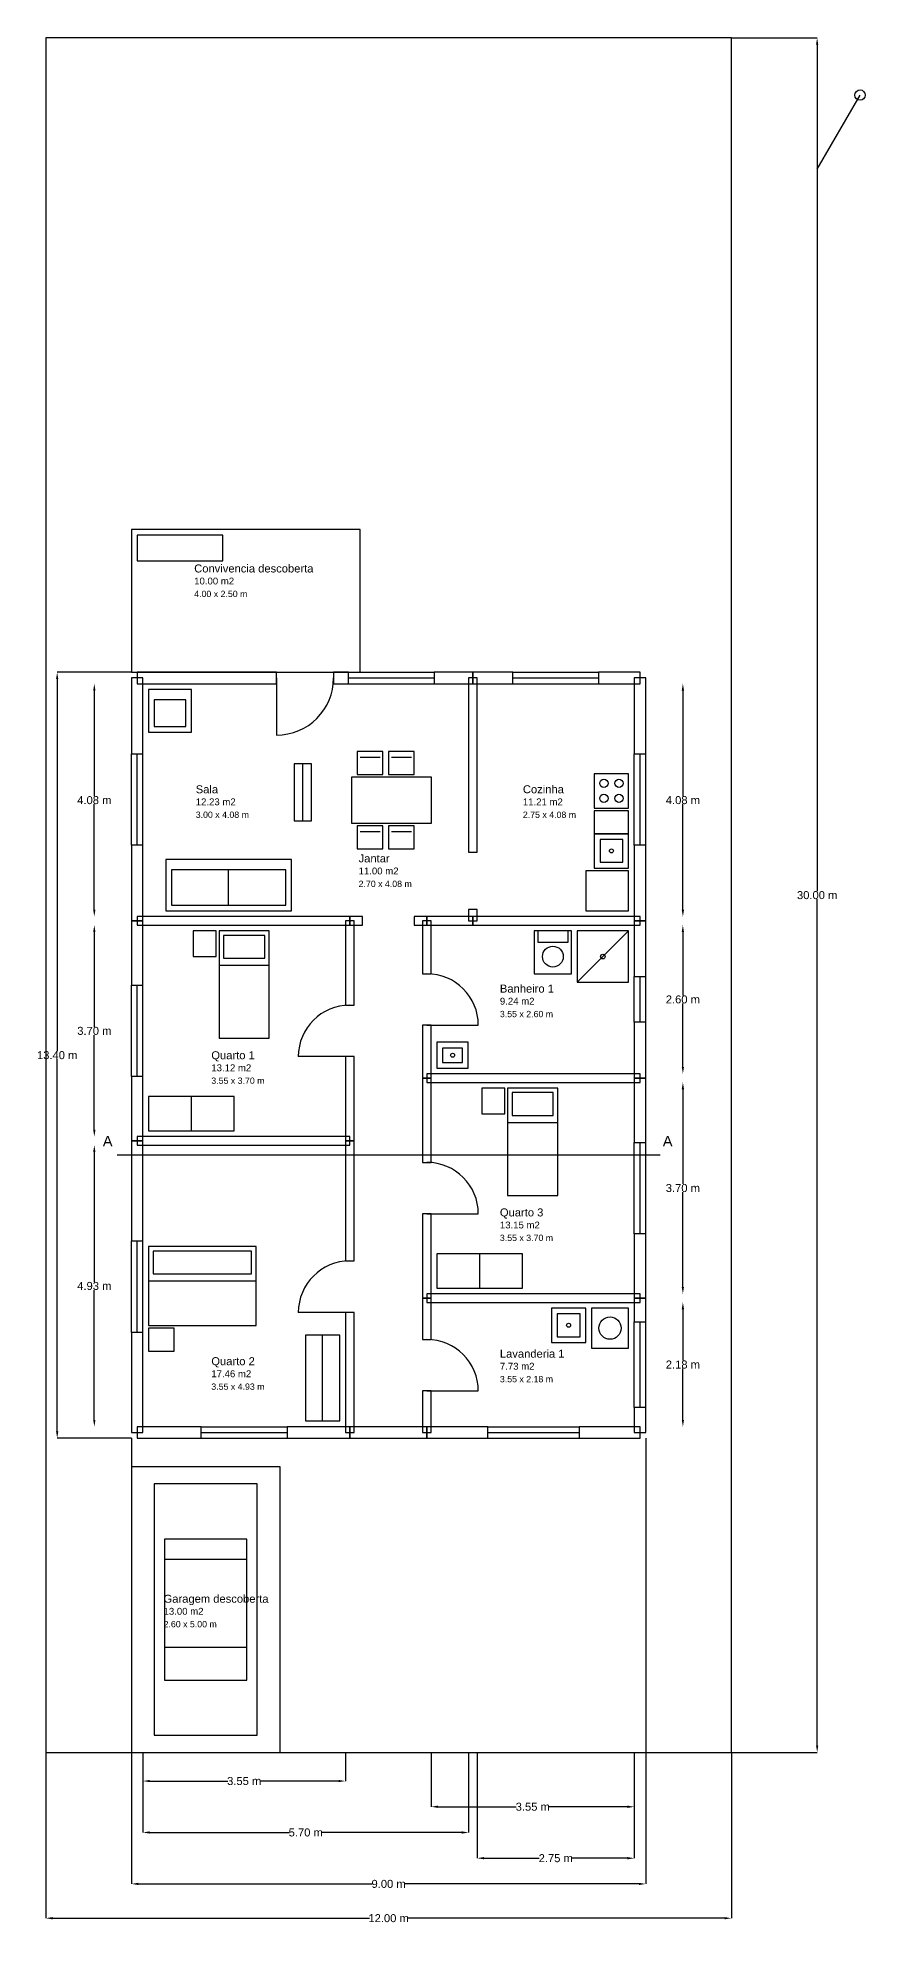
# Model space of a CAD drawing. Header units: millimetres. Extents: x -138 to 106300, y -4459 to 30295.
# Drawn here: x 40862 to 55340, y -3109 to 30000 of the extents above; entities that cross this region are included whole.
import ezdxf

# ---------------------------------------------------------------- set-up
doc = ezdxf.new("R2010")
doc.units = ezdxf.units.MM
doc.header["$MEASUREMENT"] = 0
for name, color, linetype in [('CASA_COTAS', 6, 'Continuous'), ('CASA_ESTUDO', 8, 'Continuous'), ('CASA_EXTERNO', 3, 'Continuous'), ('CASA_JANELAS', 4, 'Continuous'), ('CASA_LOTE', 8, 'Continuous'), ('CASA_MOVEIS', 3, 'Continuous'), ('CASA_PAREDES', 7, 'Continuous'), ('CASA_PORTAS', 2, 'Continuous'), ('CASA_TEXTOS', 7, 'Continuous')]:
    doc.layers.add(name, color=color, linetype=linetype)
doc.styles.get("Standard").update_dxf_attribs({"font": 'arial.ttf'})
doc.dimstyles.get("Standard").update_dxf_attribs({"dimtxt": 0.18, "dimasz": 0.18, "dimexe": 0.18, "dimexo": 0.0625, "dimgap": 0.09, "dimtad": 0, "dimtih": 1, "dimtoh": 1, "dimdec": 4, "dimzin": 0, "dimdsep": 46, "dimtxsty": 'Standard', "dimcen": 0.09, "dimadec": 0, "dimazin": 0, "dimtfac": 1, "dimtdec": 4, "dimtofl": 0, "dimtmove": 0, "dimatfit": 3, "dimfxl": 1, "dimtolj": 1, "dimtzin": 0, "dimarcsym": 0})

# ---------------------------------------------------------------- blocks, each defined once
blk = doc.blocks.new('*D15')
at = {"layer": 'CASA_COTAS', "color": 0, "lineweight": -2, "transparency": 16777216}
for p, q in [((41850, 10625), (41850, 10625)), ((41850, 10505), (41850, 8234)), ((41850, 5820), (41850, 8091)), ((41850, 5700), (41850, 5700))]:
    blk.add_line(p, q, dxfattribs=at)
at = {"layer": 'CASA_COTAS', "color": 0, "transparency": 16777216}
for points in [[(41830, 10505), (41870, 10505), (41850, 10625)], [(41830, 5820), (41870, 5820), (41850, 5700)]]:
    blk.add_solid(points, dxfattribs=at)
at = {"layer": 'Defpoints', "color": 0, "transparency": 16777216}
for p in [(41850, 10625), (41850, 10625), (41850, 5700)]:
    blk.add_point(p, dxfattribs=at)
at = {"layer": 'CASA_COTAS', "color": 0, "transparency": 16777216, "insert": (41850, 8162), "char_height": 140, "attachment_point": 5}
blk.add_mtext('\\A1;4.93 m', dxfattribs=at)
blk = doc.blocks.new('*D16')
at = {"layer": 'CASA_COTAS', "color": 0, "lineweight": -2, "transparency": 16777216}
for p, q in [((41850, 14475), (41850, 14475)), ((41850, 14355), (41850, 12697)), ((41850, 10895), (41850, 12553)), ((41850, 10775), (41850, 10775))]:
    blk.add_line(p, q, dxfattribs=at)
at = {"layer": 'CASA_COTAS', "color": 0, "transparency": 16777216}
for points in [[(41830, 14355), (41870, 14355), (41850, 14475)], [(41830, 10895), (41870, 10895), (41850, 10775)]]:
    blk.add_solid(points, dxfattribs=at)
at = {"layer": 'Defpoints', "color": 0, "transparency": 16777216}
for p in [(41850, 14475), (41850, 14475), (41850, 10775)]:
    blk.add_point(p, dxfattribs=at)
at = {"layer": 'CASA_COTAS', "color": 0, "transparency": 16777216, "insert": (41850, 12625), "char_height": 140, "attachment_point": 5}
blk.add_mtext('\\A1;3.70 m', dxfattribs=at)
blk = doc.blocks.new('*D17')
at = {"layer": 'CASA_COTAS', "color": 0, "lineweight": -2, "transparency": 16777216}
for p, q in [((52150, 7875), (52150, 7875)), ((52150, 7755), (52150, 6859)), ((52150, 5820), (52150, 6716)), ((52150, 5700), (52150, 5700))]:
    blk.add_line(p, q, dxfattribs=at)
at = {"layer": 'CASA_COTAS', "color": 0, "transparency": 16777216}
for points in [[(52130, 7755), (52170, 7755), (52150, 7875)], [(52130, 5820), (52170, 5820), (52150, 5700)]]:
    blk.add_solid(points, dxfattribs=at)
at = {"layer": 'Defpoints', "color": 0, "transparency": 16777216}
for p in [(52150, 7875), (52150, 7875), (52150, 5700)]:
    blk.add_point(p, dxfattribs=at)
at = {"layer": 'CASA_COTAS', "color": 0, "transparency": 16777216, "insert": (52150, 6787), "char_height": 140, "attachment_point": 5}
blk.add_mtext('\\A1;2.18 m', dxfattribs=at)
blk = doc.blocks.new('*D18')
at = {"layer": 'CASA_COTAS', "color": 0, "lineweight": -2, "transparency": 16777216}
for p, q in [((52150, 11725), (52150, 11725)), ((52150, 11605), (52150, 9947)), ((52150, 8145), (52150, 9803)), ((52150, 8025), (52150, 8025))]:
    blk.add_line(p, q, dxfattribs=at)
at = {"layer": 'CASA_COTAS', "color": 0, "transparency": 16777216}
for points in [[(52130, 11605), (52170, 11605), (52150, 11725)], [(52130, 8145), (52170, 8145), (52150, 8025)]]:
    blk.add_solid(points, dxfattribs=at)
at = {"layer": 'Defpoints', "color": 0, "transparency": 16777216}
for p in [(52150, 11725), (52150, 11725), (52150, 8025)]:
    blk.add_point(p, dxfattribs=at)
at = {"layer": 'CASA_COTAS', "color": 0, "transparency": 16777216, "insert": (52150, 9875), "char_height": 140, "attachment_point": 5}
blk.add_mtext('\\A1;3.70 m', dxfattribs=at)
blk = doc.blocks.new('*D19')
at = {"layer": 'CASA_COTAS', "color": 0, "lineweight": -2, "transparency": 16777216}
for p, q in [((52150, 14475), (52150, 14475)), ((52150, 14355), (52150, 13247)), ((52150, 11995), (52150, 13103)), ((52150, 11875), (52150, 11875))]:
    blk.add_line(p, q, dxfattribs=at)
at = {"layer": 'CASA_COTAS', "color": 0, "transparency": 16777216}
for points in [[(52130, 14355), (52170, 14355), (52150, 14475)], [(52130, 11995), (52170, 11995), (52150, 11875)]]:
    blk.add_solid(points, dxfattribs=at)
at = {"layer": 'Defpoints', "color": 0, "transparency": 16777216}
for p in [(52150, 14475), (52150, 14475), (52150, 11875)]:
    blk.add_point(p, dxfattribs=at)
at = {"layer": 'CASA_COTAS', "color": 0, "transparency": 16777216, "insert": (52150, 13175), "char_height": 140, "attachment_point": 5}
blk.add_mtext('\\A1;2.60 m', dxfattribs=at)
blk = doc.blocks.new('*D20')
at = {"layer": 'CASA_COTAS', "color": 0, "lineweight": -2, "transparency": 16777216}
for p, q in [((41850, 18700), (41850, 18700)), ((41850, 18580), (41850, 16734)), ((41850, 14745), (41850, 16591)), ((41850, 14625), (41850, 14625))]:
    blk.add_line(p, q, dxfattribs=at)
at = {"layer": 'CASA_COTAS', "color": 0, "transparency": 16777216}
for points in [[(41830, 18580), (41870, 18580), (41850, 18700)], [(41830, 14745), (41870, 14745), (41850, 14625)]]:
    blk.add_solid(points, dxfattribs=at)
at = {"layer": 'Defpoints', "color": 0, "transparency": 16777216}
for p in [(41850, 18700), (41850, 18700), (41850, 14625)]:
    blk.add_point(p, dxfattribs=at)
at = {"layer": 'CASA_COTAS', "color": 0, "transparency": 16777216, "insert": (41850, 16662), "char_height": 140, "attachment_point": 5}
blk.add_mtext('\\A1;4.08 m', dxfattribs=at)
blk = doc.blocks.new('*D21')
at = {"layer": 'CASA_COTAS', "color": 0, "lineweight": -2, "transparency": 16777216}
for p, q in [((52150, 18700), (52150, 18700)), ((52150, 18580), (52150, 16734)), ((52150, 14745), (52150, 16591)), ((52150, 14625), (52150, 14625))]:
    blk.add_line(p, q, dxfattribs=at)
at = {"layer": 'CASA_COTAS', "color": 0, "transparency": 16777216}
for points in [[(52130, 18580), (52170, 18580), (52150, 18700)], [(52130, 14745), (52170, 14745), (52150, 14625)]]:
    blk.add_solid(points, dxfattribs=at)
at = {"layer": 'Defpoints', "color": 0, "transparency": 16777216}
for p in [(52150, 18700), (52150, 18700), (52150, 14625)]:
    blk.add_point(p, dxfattribs=at)
at = {"layer": 'CASA_COTAS', "color": 0, "transparency": 16777216, "insert": (52150, 16662), "char_height": 140, "attachment_point": 5}
blk.add_mtext('\\A1;4.08 m', dxfattribs=at)
blk = doc.blocks.new('*D22')
at = {"layer": 'CASA_COTAS', "color": 0, "lineweight": -2, "transparency": 16777216}
for p, q in [((42700, 0), (42700, -500)), ((46245, 0), (46245, -500)), ((42820, -500), (44184, -500)), ((46125, -500), (44761, -500))]:
    blk.add_line(p, q, dxfattribs=at)
at = {"layer": 'CASA_COTAS', "color": 0, "transparency": 16777216}
for points in [[(42820, -480), (42820, -520), (42700, -500)], [(46125, -480), (46125, -520), (46245, -500)]]:
    blk.add_solid(points, dxfattribs=at)
at = {"layer": 'Defpoints', "color": 0, "transparency": 16777216}
for p in [(42700, 0), (46245, 0), (46245, -500)]:
    blk.add_point(p, dxfattribs=at)
at = {"layer": 'CASA_COTAS', "color": 0, "transparency": 16777216, "insert": (44473, -500), "char_height": 140, "attachment_point": 5}
blk.add_mtext('\\A1;3.55 m', dxfattribs=at)
blk = doc.blocks.new('*D23')
at = {"layer": 'CASA_COTAS', "color": 0, "lineweight": -2, "transparency": 16777216}
for p, q in [((47745, 0), (47745, -950)), ((51300, 0), (51300, -950)), ((47865, -950), (49234, -950)), ((51180, -950), (49811, -950))]:
    blk.add_line(p, q, dxfattribs=at)
at = {"layer": 'CASA_COTAS', "color": 0, "transparency": 16777216}
for points in [[(47865, -930), (47865, -970), (47745, -950)], [(51180, -930), (51180, -970), (51300, -950)]]:
    blk.add_solid(points, dxfattribs=at)
at = {"layer": 'Defpoints', "color": 0, "transparency": 16777216}
for p in [(47745, 0), (51300, 0), (51300, -950)]:
    blk.add_point(p, dxfattribs=at)
at = {"layer": 'CASA_COTAS', "color": 0, "transparency": 16777216, "insert": (49523, -950), "char_height": 140, "attachment_point": 5}
blk.add_mtext('\\A1;3.55 m', dxfattribs=at)
blk = doc.blocks.new('*D24')
at = {"layer": 'CASA_COTAS', "color": 0, "lineweight": -2, "transparency": 16777216}
for p, q in [((42700, 0), (42700, -1400)), ((48400, 0), (48400, -1400)), ((42820, -1400), (45261, -1400)), ((48280, -1400), (45839, -1400))]:
    blk.add_line(p, q, dxfattribs=at)
at = {"layer": 'CASA_COTAS', "color": 0, "transparency": 16777216}
for points in [[(42820, -1380), (42820, -1420), (42700, -1400)], [(48280, -1380), (48280, -1420), (48400, -1400)]]:
    blk.add_solid(points, dxfattribs=at)
at = {"layer": 'Defpoints', "color": 0, "transparency": 16777216}
for p in [(42700, 0), (48400, 0), (48400, -1400)]:
    blk.add_point(p, dxfattribs=at)
at = {"layer": 'CASA_COTAS', "color": 0, "transparency": 16777216, "insert": (45550, -1400), "char_height": 140, "attachment_point": 5}
blk.add_mtext('\\A1;5.70 m', dxfattribs=at)
blk = doc.blocks.new('*D25')
at = {"layer": 'CASA_COTAS', "color": 0, "lineweight": -2, "transparency": 16777216}
for p, q in [((48550, 0), (48550, -1850)), ((51300, 0), (51300, -1850)), ((48670, -1850), (49635, -1850)), ((51180, -1850), (50215, -1850))]:
    blk.add_line(p, q, dxfattribs=at)
at = {"layer": 'CASA_COTAS', "color": 0, "transparency": 16777216}
for points in [[(48670, -1830), (48670, -1870), (48550, -1850)], [(51180, -1830), (51180, -1870), (51300, -1850)]]:
    blk.add_solid(points, dxfattribs=at)
at = {"layer": 'Defpoints', "color": 0, "transparency": 16777216}
for p in [(48550, 0), (51300, 0), (51300, -1850)]:
    blk.add_point(p, dxfattribs=at)
at = {"layer": 'CASA_COTAS', "color": 0, "transparency": 16777216, "insert": (49925, -1850), "char_height": 140, "attachment_point": 5}
blk.add_mtext('\\A1;2.75 m', dxfattribs=at)
blk = doc.blocks.new('*D26')
at = {"layer": 'CASA_COTAS', "color": 0, "lineweight": -2, "transparency": 16777216}
for p, q in [((42500, 5500), (42500, -2300)), ((51500, 5500), (51500, -2300)), ((42620, -2300), (46711, -2300)), ((51380, -2300), (47289, -2300))]:
    blk.add_line(p, q, dxfattribs=at)
at = {"layer": 'CASA_COTAS', "color": 0, "transparency": 16777216}
for points in [[(42620, -2280), (42620, -2320), (42500, -2300)], [(51380, -2280), (51380, -2320), (51500, -2300)]]:
    blk.add_solid(points, dxfattribs=at)
at = {"layer": 'Defpoints', "color": 0, "transparency": 16777216}
for p in [(42500, 5500), (51500, 5500), (51500, -2300)]:
    blk.add_point(p, dxfattribs=at)
at = {"layer": 'CASA_COTAS', "color": 0, "transparency": 16777216, "insert": (47000, -2300), "char_height": 140, "attachment_point": 5}
blk.add_mtext('\\A1;9.00 m', dxfattribs=at)
blk = doc.blocks.new('*D27')
at = {"layer": 'CASA_COTAS', "color": 0, "lineweight": -2, "transparency": 16777216}
for p, q in [((42500, 18900), (41200, 18900)), ((41200, 18780), (41200, 12272)), ((41200, 5620), (41200, 12128)), ((42500, 5500), (41200, 5500))]:
    blk.add_line(p, q, dxfattribs=at)
at = {"layer": 'CASA_COTAS', "color": 0, "transparency": 16777216}
for points in [[(41180, 18780), (41220, 18780), (41200, 18900)], [(41180, 5620), (41220, 5620), (41200, 5500)]]:
    blk.add_solid(points, dxfattribs=at)
at = {"layer": 'Defpoints', "color": 0, "transparency": 16777216}
for p in [(41200, 18900), (42500, 18900), (42500, 5500)]:
    blk.add_point(p, dxfattribs=at)
at = {"layer": 'CASA_COTAS', "color": 0, "transparency": 16777216, "insert": (41200, 12200), "char_height": 140, "attachment_point": 5}
blk.add_mtext('\\A1;13.40 m', dxfattribs=at)
blk = doc.blocks.new('*D28')
at = {"layer": 'CASA_COTAS', "color": 0, "lineweight": -2, "transparency": 16777216}
for p, q in [((41000, 0), (41000, -2900)), ((53000, 0), (53000, -2900)), ((41120, -2900), (46664, -2900)), ((52880, -2900), (47336, -2900))]:
    blk.add_line(p, q, dxfattribs=at)
at = {"layer": 'CASA_COTAS', "color": 0, "transparency": 16777216}
for points in [[(41120, -2880), (41120, -2920), (41000, -2900)], [(52880, -2880), (52880, -2920), (53000, -2900)]]:
    blk.add_solid(points, dxfattribs=at)
at = {"layer": 'Defpoints', "color": 0, "transparency": 16777216}
for p in [(41000, 0), (53000, 0), (53000, -2900)]:
    blk.add_point(p, dxfattribs=at)
at = {"layer": 'CASA_COTAS', "color": 0, "transparency": 16777216, "insert": (47000, -2900), "char_height": 140, "attachment_point": 5}
blk.add_mtext('\\A1;12.00 m', dxfattribs=at)
blk = doc.blocks.new('*D29')
at = {"layer": 'CASA_COTAS', "color": 0, "lineweight": -2, "transparency": 16777216}
for p, q in [((53000, 30000), (54500, 30000)), ((54500, 29880), (54500, 15072)), ((54500, 120), (54500, 14928)), ((53000, 0), (54500, 0))]:
    blk.add_line(p, q, dxfattribs=at)
at = {"layer": 'CASA_COTAS', "color": 0, "transparency": 16777216}
for points in [[(54480, 29880), (54520, 29880), (54500, 30000)], [(54480, 120), (54520, 120), (54500, 0)]]:
    blk.add_solid(points, dxfattribs=at)
at = {"layer": 'Defpoints', "color": 0, "transparency": 16777216}
for p in [(53000, 30000), (54500, 30000), (53000, 0)]:
    blk.add_point(p, dxfattribs=at)
at = {"layer": 'CASA_COTAS', "color": 0, "transparency": 16777216, "insert": (54500, 15000), "char_height": 140, "attachment_point": 5}
blk.add_mtext('\\A1;30.00 m', dxfattribs=at)

msp = doc.modelspace()

# ---------------------------------------------------------------- linework, layer by layer
at = {"layer": 'CASA_ESTUDO'}
for p, q in [((54500, 27700), (55250, 28999.038)), ((42250, 10458), (51750, 10458))]:
    msp.add_line(p, q, dxfattribs=at)
msp.add_circle((55250, 28999.038), 90, dxfattribs=at)
at = {"layer": 'CASA_EXTERNO'}
for points in [[(42500, 18900), (46500, 18900), (46500, 21400), (42500, 21400)], [(42500, 0), (45100, 0), (45100, 5000), (42500, 5000)]]:
    msp.add_lwpolyline(points, close=True, dxfattribs=at)
at = {"layer": 'CASA_JANELAS'}
for p, q in [((46300, 18900), (47800, 18900)), ((49175, 18900), (50675, 18900)), ((46300, 18800), (47800, 18800)), ((46300, 18700), (47800, 18700)), ((49175, 18800), (50675, 18800)), ((49175, 18700), (50675, 18700)), ((42500, 15875), (42500, 17475)), ((42600, 15875), (42600, 17475)), ((42700, 15875), (42700, 17475)), ((51300, 15875), (51300, 17475)), ((51400, 15875), (51400, 17475)), ((51500, 15875), (51500, 17475)), ((51300, 12775), (51300, 13575)), ((51400, 12775), (51400, 13575)), ((51500, 12775), (51500, 13575)), ((42500, 11825), (42500, 13425)), ((42600, 11825), (42600, 13425)), ((42700, 11825), (42700, 13425)), ((51300, 9075), (51300, 10675)), ((51400, 9075), (51400, 10675)), ((51500, 9075), (51500, 10675)), ((42500, 7350), (42500, 8950)), ((42600, 7350), (42600, 8950)), ((42700, 7350), (42700, 8950)), ((51300, 6037.5), (51300, 7537.5)), ((51400, 6037.5), (51400, 7537.5)), ((51500, 6037.5), (51500, 7537.5)), ((43722.594, 5700), (45222.594, 5700)), ((48735.094, 5700), (50335.094, 5700)), ((43722.594, 5600), (45222.594, 5600)), ((43722.594, 5500), (45222.594, 5500)), ((48735.094, 5600), (50335.094, 5600)), ((48735.094, 5500), (50335.094, 5500))]:
    msp.add_line(p, q, dxfattribs=at)
at = {"layer": 'CASA_LOTE'}
msp.add_lwpolyline([(41000, 0), (53000, 0), (53000, 30000), (41000, 30000)], close=True, dxfattribs=at)
at = {"layer": 'CASA_MOVEIS'}
for p, q in [((45500, 16300), (45500, 17300)), ((46500, 17412.5), (46850, 17412.5)), ((47050, 17412.5), (47400, 17412.5)), ((46500, 16112.5), (46850, 16112.5)), ((47050, 16112.5), (47400, 16112.5)), ((44200, 14825), (44200, 15445)), ((50300, 13475), (51200, 14375)), ((44032.594, 13775), (44912.594, 13775)), ((43550, 10875), (43550, 11475)), ((49082.594, 11025), (49962.594, 11025)), ((48595.189, 8125), (48595.189, 8725)), ((42800, 8252.5), (44680, 8252.5)), ((45845.189, 5800), (45845.189, 7300)), ((43080, 3380), (44520, 3380)), ((43080, 1840), (44520, 1840))]:
    msp.add_line(p, q, dxfattribs=at)
for points in [[(42600, 20850), (44100, 20850), (44100, 21300), (42600, 21300)], [(42800, 17850), (43550, 17850), (43550, 18600), (42800, 18600)], [(42900, 17950), (43450, 17950), (43450, 18420), (42900, 18420)], [(45350, 16300), (45650, 16300), (45650, 17300), (45350, 17300)], [(46450, 17112.5), (46900, 17112.5), (46900, 17512.5), (46450, 17512.5)], [(47000, 17112.5), (47450, 17112.5), (47450, 17512.5), (47000, 17512.5)], [(46350, 16262.5), (47750, 16262.5), (47750, 17062.5), (46350, 17062.5)], [(50600, 16525), (51200, 16525), (51200, 17125), (50600, 17125)], [(50600, 16075), (51200, 16075), (51200, 16475), (50600, 16475)], [(46450, 15812.5), (46900, 15812.5), (46900, 16212.5), (46450, 16212.5)], [(47000, 15812.5), (47450, 15812.5), (47450, 16212.5), (47000, 16212.5)], [(50600, 15475), (51200, 15475), (51200, 16075), (50600, 16075)], [(50700, 15575), (51100, 15575), (51100, 15975), (50700, 15975)], [(43100, 14725), (45300, 14725), (45300, 15625), (43100, 15625)], [(43200, 14825), (45200, 14825), (45200, 15445), (43200, 15445)], [(50450, 14725), (51200, 14725), (51200, 15425), (50450, 15425)], [(43582.594, 13925), (43982.594, 13925), (43982.594, 14375), (43582.594, 14375)], [(44032.594, 12495), (44912.594, 12495), (44912.594, 14375), (44032.594, 14375)], [(44112.594, 13895), (44832.594, 13895), (44832.594, 14295), (44112.594, 14295)], [(49550, 13625), (50200, 13625), (50200, 14375), (49550, 14375)], [(49610, 14175), (50140, 14175), (50140, 14375), (49610, 14375)], [(50300, 13475), (51200, 13475), (51200, 14375), (50300, 14375)], [(47845.189, 11975), (48395.189, 11975), (48395.189, 12425), (47845.189, 12425)], [(47945.189, 12075), (48295.189, 12075), (48295.189, 12325), (47945.189, 12325)], [(48632.594, 11175), (49032.594, 11175), (49032.594, 11625), (48632.594, 11625)], [(49082.594, 9745), (49962.594, 9745), (49962.594, 11625), (49082.594, 11625)], [(42800, 10875), (44300, 10875), (44300, 11475), (42800, 11475)], [(49162.594, 11145), (49882.594, 11145), (49882.594, 11545), (49162.594, 11545)], [(42800, 7472.5), (44680, 7472.5), (44680, 8852.5), (42800, 8852.5)], [(42880, 8372.5), (44600, 8372.5), (44600, 8772.5), (42880, 8772.5)], [(47845.189, 8125), (49345.189, 8125), (49345.189, 8725), (47845.189, 8725)], [(49850, 7175), (50450, 7175), (50450, 7775), (49850, 7775)], [(49950, 7275), (50350, 7275), (50350, 7675), (49950, 7675)], [(50550, 7075), (51200, 7075), (51200, 7775), (50550, 7775)], [(42800, 7022.5), (43250, 7022.5), (43250, 7422.5), (42800, 7422.5)], [(45545.189, 5800), (46145.189, 5800), (46145.189, 7300), (45545.189, 7300)], [(42900, 300), (44700, 300), (44700, 4700), (42900, 4700)], [(43080, 1268), (44520, 1268), (44520, 3732), (43080, 3732)]]:
    msp.add_lwpolyline(points, close=True, dxfattribs=at)
for centre, radius in [((50768, 16957), 72), ((51032, 16957), 72), ((50768, 16693), 72), ((51032, 16693), 72), ((50900, 15775), 35), ((49875, 13925), 182), ((50750, 13925), 40), ((48120.189, 12200), 35), ((50875, 7425), 195), ((50150, 7475), 35)]:
    msp.add_circle(centre, radius, dxfattribs=at)
at = {"layer": 'CASA_PAREDES'}
for points in [[(42600, 18700), (45037.5, 18700), (45037.5, 18900), (42600, 18900)], [(46037.5, 18700), (46300, 18700), (46300, 18900), (46037.5, 18900)], [(47800, 18700), (48475, 18700), (48475, 18900), (47800, 18900)], [(48475, 18700), (49175, 18700), (49175, 18900), (48475, 18900)], [(50675, 18700), (51400, 18700), (51400, 18900), (50675, 18900)], [(42500, 17475), (42700, 17475), (42700, 18800), (42500, 18800)], [(48400, 15750), (48550, 15750), (48550, 18800), (48400, 18800)], [(51300, 17475), (51500, 17475), (51500, 18800), (51300, 18800)], [(42500, 14550), (42700, 14550), (42700, 15875), (42500, 15875)], [(51300, 14550), (51500, 14550), (51500, 15875), (51300, 15875)], [(42600, 14475), (46320.189, 14475), (46320.189, 14625), (42600, 14625)], [(46320.189, 14475), (46545.189, 14475), (46545.189, 14625), (46320.189, 14625)], [(47445.189, 14475), (47670.189, 14475), (47670.189, 14625), (47445.189, 14625)], [(47670.189, 14475), (48475, 14475), (48475, 14625), (47670.189, 14625)], [(48400, 14550), (48550, 14550), (48550, 14750), (48400, 14750)], [(48475, 14475), (51400, 14475), (51400, 14625), (48475, 14625)], [(42500, 13425), (42700, 13425), (42700, 14550), (42500, 14550)], [(46245.189, 13075), (46395.189, 13075), (46395.189, 14550), (46245.189, 14550)], [(47595.189, 13625), (47745.189, 13625), (47745.189, 14550), (47595.189, 14550)], [(51300, 13575), (51500, 13575), (51500, 14550), (51300, 14550)], [(47595.189, 11800), (47745.189, 11800), (47745.189, 12725), (47595.189, 12725)], [(51300, 11800), (51500, 11800), (51500, 12775), (51300, 12775)], [(46245.189, 10700), (46395.189, 10700), (46395.189, 12175), (46245.189, 12175)], [(42500, 10700), (42700, 10700), (42700, 11825), (42500, 11825)], [(47595.189, 10325), (47745.189, 10325), (47745.189, 11800), (47595.189, 11800)], [(47670.189, 11725), (51400, 11725), (51400, 11875), (47670.189, 11875)], [(51300, 10675), (51500, 10675), (51500, 11800), (51300, 11800)], [(42500, 8950), (42700, 8950), (42700, 10700), (42500, 10700)], [(42600, 10625), (46320.189, 10625), (46320.189, 10775), (42600, 10775)], [(46245.189, 8600), (46395.189, 8600), (46395.189, 10700), (46245.189, 10700)], [(47595.189, 7950), (47745.189, 7950), (47745.189, 9425), (47595.189, 9425)], [(51300, 7950), (51500, 7950), (51500, 9075), (51300, 9075)], [(47595.189, 7225), (47745.189, 7225), (47745.189, 7950), (47595.189, 7950)], [(47670.189, 7875), (51400, 7875), (51400, 8025), (47670.189, 8025)], [(51300, 7537.5), (51500, 7537.5), (51500, 7950), (51300, 7950)], [(46245.189, 5600), (46395.189, 5600), (46395.189, 7700), (46245.189, 7700)], [(42500, 5600), (42700, 5600), (42700, 7350), (42500, 7350)], [(47595.189, 5600), (47745.189, 5600), (47745.189, 6325), (47595.189, 6325)], [(51300, 5600), (51500, 5600), (51500, 6037.5), (51300, 6037.5)], [(42600, 5500), (43722.594, 5500), (43722.594, 5700), (42600, 5700)], [(45222.594, 5500), (46320.189, 5500), (46320.189, 5700), (45222.594, 5700)], [(46320.189, 5500), (47670.189, 5500), (47670.189, 5700), (46320.189, 5700)], [(47670.189, 5500), (48735.094, 5500), (48735.094, 5700), (47670.189, 5700)], [(50335.094, 5500), (51400, 5500), (51400, 5700), (50335.094, 5700)]]:
    msp.add_lwpolyline(points, close=True, dxfattribs=at)
at = {"layer": 'CASA_PORTAS'}
for p, q in [((45037.5, 18800), (45037.5, 17800)), ((47670.189, 12725), (48570.189, 12725)), ((46320.189, 12175), (45420.189, 12175)), ((47670.189, 9425), (48570.189, 9425)), ((46320.189, 7700), (45420.189, 7700)), ((47670.189, 6325), (48570.189, 6325))]:
    msp.add_line(p, q, dxfattribs=at)
for centre, radius, start, end in [((45037.5, 18800), 1000, 270, 0), ((47670.189, 12725), 900, 0, 90), ((46320.189, 12175), 900, 90, 180), ((47670.189, 9425), 900, 0, 90), ((46320.189, 7700), 900, 90, 180), ((47670.189, 6325), 900, 0, 90)]:
    msp.add_arc(centre, radius, start, end, dxfattribs=at)

# ---------------------------------------------------------------- texts
at = {"layer": 'CASA_TEXTOS'}
for s, height, p in [('Convivencia descoberta', 140, (43598, 20646)), ('10.00 m2', 120, (43598, 20436)), ('4.00 x 2.50 m', 110, (43598, 20216)), ('Sala', 140, (43625, 16782.5)), ('Cozinha', 140, (49350, 16782.5)), ('12.23 m2', 120, (43625, 16572.5)), ('11.21 m2', 120, (49350, 16572.5)), ('3.00 x 4.08 m', 110, (43625, 16352.5)), ('2.75 x 4.08 m', 110, (49350, 16352.5)), ('Jantar', 140, (46475, 15573.25)), ('2.70 x 4.08 m', 110, (46475, 15143.25)), ('11.00 m2', 120, (46475, 15363.25)), ('Banheiro 1', 140, (48947.594, 13295)), ('3.55 x 2.60 m', 110, (48947.594, 12865)), ('9.24 m2', 120, (48947.594, 13085)), ('Quarto 1', 140, (43897.594, 12129)), ('13.12 m2', 120, (43897.594, 11919)), ('3.55 x 3.70 m', 110, (43897.594, 11699)), ('A', 180, (42000, 10608)), ('A', 180, (51800, 10608)), ('Quarto 3', 140, (48947.594, 9379)), ('13.15 m2', 120, (48947.594, 9169)), ('3.55 x 3.70 m', 110, (48947.594, 8949)), ('Lavanderia 1', 140, (48947.594, 6907.5)), ('Quarto 2', 140, (43897.594, 6775.75)), ('17.46 m2', 120, (43897.594, 6565.75)), ('7.73 m2', 120, (48947.594, 6697.5)), ('3.55 x 4.93 m', 110, (43897.594, 6345.75)), ('3.55 x 2.18 m', 110, (48947.594, 6477.5)), ('Garagem descoberta', 140, (43062, 2620)), ('13.00 m2', 120, (43062, 2410)), ('2.60 x 5.00 m', 110, (43062, 2190))]:
    msp.add_text(s, height=height, dxfattribs=at).set_placement(p)

# ---------------------------------------------------------------- dimensions: what is measured, and where the dimension line sits
at = {"layer": 'CASA_COTAS'}
for base, p1, p2, picture, middle in [((54500, 30000), (53000, 0), (53000, 30000), '*D29', (54500, 15000)), ((41200, 18900), (42500, 5500), (42500, 18900), '*D27', (41200, 12200)), ((41850, 18700), (41850, 14625), (41850, 18700), '*D20', (41850, 16662.5)), ((52150, 18700), (52150, 14625), (52150, 18700), '*D21', (52150, 16662.5)), ((41850, 14475), (41850, 10775), (41850, 14475), '*D16', (41850, 12625)), ((52150, 14475), (52150, 11875), (52150, 14475), '*D19', (52150, 13175)), ((52150, 11725), (52150, 8025), (52150, 11725), '*D18', (52150, 9875)), ((41850, 10625), (41850, 5700), (41850, 10625), '*D15', (41850, 8162.5)), ((52150, 7875), (52150, 5700), (52150, 7875), '*D17', (52150, 6787.5))]:
    dim = msp.add_linear_dim(base=base, p1=p1, p2=p2, angle=90, dimstyle='Standard', override={"dimtxt": 140, "dimasz": 120, "dimdec": 2, "dimlfac": 0.001, "dimpost": '<> m'}, dxfattribs=at)
    dim.commit()
    dim.dimension.update_dxf_attribs({"geometry": picture, "text_midpoint": middle})
for base, p1, p2, picture, middle in [((51500, -2300), (42500, 5500), (51500, 5500), '*D26', (47000, -2300)), ((53000, -2900), (41000, 0), (53000, 0), '*D28', (47000, -2900)), ((46245.189, -500), (42700, 0), (46245.189, 0), '*D22', (44472.594, -500)), ((48400, -1400), (42700, 0), (48400, 0), '*D24', (45550, -1400)), ((51300, -950), (47745.189, 0), (51300, 0), '*D23', (49522.594, -950)), ((51300, -1850), (48550, 0), (51300, 0), '*D25', (49925, -1850))]:
    dim = msp.add_linear_dim(base=base, p1=p1, p2=p2, dimstyle='Standard', override={"dimtxt": 140, "dimasz": 120, "dimdec": 2, "dimlfac": 0.001, "dimpost": '<> m'}, dxfattribs=at)
    dim.commit()
    dim.dimension.update_dxf_attribs({"geometry": picture, "text_midpoint": middle})

doc.saveas('drawing.dxf')
